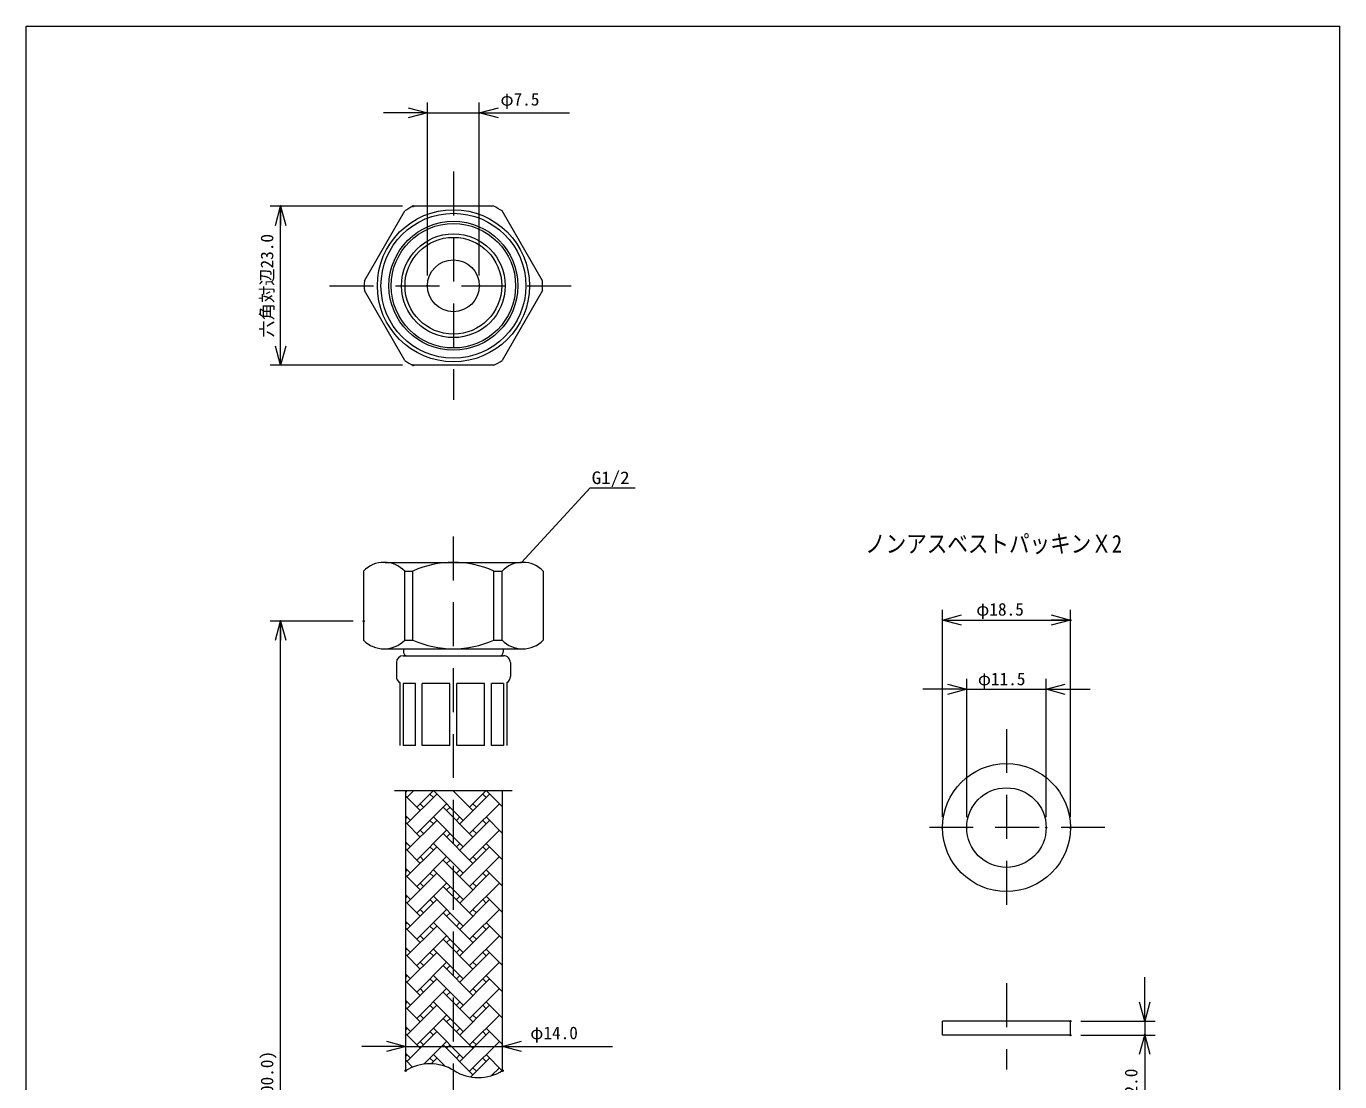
# Model space of a CAD drawing. Units: millimetres, scale not verified. Extents: x -380 to 380, y -554 to 554.
# Drawn here: x -380 to 380, y -56 to 554 of the extents above; entities that cross this region are included whole.
import ezdxf
from ezdxf.enums import TextEntityAlignment as Align

# ---------------------------------------------------------------- set-up
doc = ezdxf.new("R2010")
doc.units = ezdxf.units.MM
doc.header["$LTSCALE"] = 2
doc.header["$PDMODE"] = 32
doc.header["$PDSIZE"] = 0.8
doc.linetypes.add('USER1', pattern=[19.05, 12.7, -6.35])
doc.layers.add('0-0_0', color=7, linetype='Continuous', lineweight=15)
doc.layers.add('0-2_CLASS1', color=7, linetype='Continuous', lineweight=15)
doc.styles.add('ＭＳ ゴシック', font='')
doc.styles.get('ＭＳ ゴシック').set_extended_font_data('MS Gothic')

# ---------------------------------------------------------------- blocks, each defined once
blk = doc.blocks.new('_OPEN30')
at = {"layer": '0-0_0'}
blk.add_line((0, 0), (-4, 0), dxfattribs=at)
blk.add_lwpolyline([(-4, 1.0718), (0, 0), (-4, -1.0718)], dxfattribs=at)

msp = doc.modelspace()

# ---------------------------------------------------------------- linework, layer by layer
at = {"layer": '0-0_0'}
for p, q in [((-147.857, 409.919), (-147.857, 509.919)), ((-117.857, 409.919), (-117.857, 509.919)), ((-147.857, 503.919), (-173.257, 503.919)), ((-117.857, 503.919), (-92.457, 503.919)), ((-162.236, 449.919), (-238.857, 449.919)), ((-232.857, 357.919), (-232.857, 449.919)), ((-109.478, 449.919), (-156.236, 449.919)), ((-184.383, 406.673), (-161.005, 447.166)), ((-81.33, 406.673), (-104.709, 447.166)), ((-161.005, 360.673), (-184.383, 401.166)), ((-81.33, 401.166), (-104.709, 360.673)), ((-162.236, 357.919), (-238.857, 357.919)), ((-109.478, 357.919), (-156.236, 357.919)), ((-172.357, 243.919), (-93.357, 243.919)), ((-184.857, 238.919), (-184.857, 198.919)), ((-161.005, 238.919), (-156.236, 238.919)), ((-161.005, 198.919), (-161.005, 238.919)), ((-156.236, 198.919), (-156.236, 238.919)), ((-109.478, 198.919), (-109.478, 238.919)), ((-109.478, 238.919), (-104.709, 238.919)), ((-104.709, 198.919), (-104.709, 238.919)), ((-80.857, 238.919), (-80.857, 198.919)), ((150.143, 96.519), (150.143, 216.519)), ((224.143, 96.519), (224.143, 216.519)), ((-190.857, 209.919), (-238.857, 209.919)), ((-232.857, -322.081), (-232.857, 209.919)), ((150.143, 210.519), (224.143, 210.519)), ((-161.005, 198.919), (-156.236, 198.919)), ((-109.478, 198.919), (-104.709, 198.919)), ((-172.357, 193.919), (-93.357, 193.919)), ((-161.657, 193.919), (-161.657, 191.919)), ((-104.057, 193.919), (-104.057, 191.919)), ((-165.857, 185.919), (-165.857, 177.919)), ((-161.857, 189.919), (-103.857, 189.919)), ((-99.857, 185.919), (-99.857, 177.919)), ((164.143, 96.519), (164.143, 176.519)), ((210.143, 96.519), (210.143, 176.519)), ((-163.857, 174.455), (-163.857, 137.919)), ((-161.857, 173.919), (-161.857, 137.919)), ((-154.857, 173.919), (-161.857, 173.919)), ((-154.857, 137.919), (-154.857, 173.919)), ((-150.857, 137.919), (-150.857, 173.919)), ((-134.857, 173.919), (-150.857, 173.919)), ((-134.857, 137.919), (-134.857, 173.919)), ((-114.857, 173.919), (-130.857, 173.919)), ((-130.857, 137.919), (-130.857, 173.919)), ((-114.857, 137.919), (-114.857, 173.919)), ((-103.857, 173.919), (-110.857, 173.919)), ((-110.857, 137.919), (-110.857, 173.919)), ((-103.857, 173.919), (-103.857, 137.919)), ((-101.857, 174.455), (-101.857, 137.919)), ((164.143, 170.519), (138.743, 170.519)), ((164.143, 170.519), (210.143, 170.519)), ((210.143, 170.519), (235.543, 170.519)), ((-154.857, 137.919), (-161.857, 137.919)), ((-134.857, 137.919), (-150.857, 137.919)), ((-114.857, 137.919), (-130.857, 137.919)), ((-103.857, 137.919), (-110.857, 137.919)), ((-166.857, 111.919), (-98.857, 111.919)), ((-160.434, -50.081), (-160.434, 111.919)), ((-159.707, 111.919), (-160.434, 111.193)), ((-160.434, 108.686), (-152.07, 100.323)), ((-155.747, 111.919), (-159.707, 107.959)), ((-142.454, 109.939), (-159.707, 92.686)), ((-144.434, 111.919), (-154.05, 102.302)), ((-146.413, 109.939), (-144.434, 107.959)), ((-144.434, 111.919), (-127.18, 94.666)), ((-133.12, 111.919), (-121.523, 100.323)), ((-132.434, 111.919), (-132.721, 111.631)), ((-111.907, 109.939), (-129.16, 92.686)), ((-113.887, 111.919), (-123.503, 102.302)), ((-115.866, 109.939), (-113.887, 107.959)), ((-113.887, 111.919), (-104.434, 102.466)), ((-104.434, -50.081), (-104.434, 111.919)), ((-136.797, 104.282), (-154.05, 87.029)), ((-152.07, 104.282), (-150.09, 102.302)), ((-138.777, 102.302), (-121.523, 85.049)), ((-134.817, 102.302), (-136.797, 100.323)), ((-106.25, 104.282), (-123.503, 87.029)), ((-121.523, 104.282), (-119.543, 102.302)), ((-160.434, 97.372), (-157.727, 94.666)), ((-159.707, 96.646), (-160.434, 95.919)), ((-160.434, 93.412), (-152.07, 85.049)), ((-142.454, 94.666), (-159.707, 77.412)), ((-146.413, 94.666), (-144.434, 92.686)), ((-144.434, 96.646), (-127.18, 79.392)), ((-129.16, 96.646), (-131.14, 94.666)), ((-111.907, 94.666), (-129.16, 77.412)), ((-115.866, 94.666), (-113.887, 92.686)), ((-113.887, 96.646), (-104.434, 87.193)), ((-136.797, 89.009), (-154.05, 71.755)), ((-152.07, 89.009), (-150.09, 87.029)), ((-138.777, 87.029), (-121.523, 69.776)), ((-134.817, 87.029), (-136.797, 85.049)), ((-106.25, 89.009), (-123.503, 71.755)), ((-121.523, 89.009), (-119.543, 87.029)), ((-160.434, 82.099), (-157.727, 79.392)), ((-159.707, 81.372), (-160.434, 80.646)), ((-160.434, 78.139), (-152.07, 69.776)), ((-142.454, 79.392), (-159.707, 62.139)), ((-146.413, 79.392), (-144.434, 77.412)), ((-144.434, 81.372), (-127.18, 64.119)), ((-129.16, 81.372), (-131.14, 79.392)), ((-111.907, 79.392), (-129.16, 62.139)), ((-115.866, 79.392), (-113.887, 77.412)), ((-113.887, 81.372), (-104.434, 71.919)), ((-136.797, 73.735), (-154.05, 56.482)), ((-152.07, 73.735), (-150.09, 71.755)), ((-138.777, 71.755), (-121.523, 54.502)), ((-134.817, 71.755), (-136.797, 69.776)), ((-106.25, 73.735), (-123.503, 56.482)), ((-121.523, 73.735), (-119.543, 71.755)), ((-160.434, 66.825), (-157.727, 64.119)), ((-159.707, 66.099), (-160.434, 65.372)), ((-160.434, 62.865), (-152.07, 54.502)), ((-142.454, 64.119), (-159.707, 46.865)), ((-146.413, 64.119), (-144.434, 62.139)), ((-144.434, 66.099), (-127.18, 48.845)), ((-129.16, 66.099), (-131.14, 64.119)), ((-111.907, 64.119), (-129.16, 46.865)), ((-115.866, 64.119), (-113.887, 62.139)), ((-113.887, 66.099), (-104.434, 56.646)), ((-136.797, 58.462), (-154.05, 41.208)), ((-152.07, 58.462), (-150.09, 56.482)), ((-138.777, 56.482), (-121.523, 39.229)), ((-134.817, 56.482), (-136.797, 54.502)), ((-106.25, 58.462), (-123.503, 41.208)), ((-121.523, 58.462), (-119.543, 56.482)), ((-160.434, 51.552), (-157.727, 48.845)), ((-159.707, 50.825), (-160.434, 50.099)), ((-160.434, 47.592), (-152.07, 39.229)), ((-142.454, 48.845), (-159.707, 31.592)), ((-146.413, 48.845), (-144.434, 46.865)), ((-144.434, 50.825), (-127.18, 33.572)), ((-129.16, 50.825), (-131.14, 48.845)), ((-111.907, 48.845), (-129.16, 31.592)), ((-115.866, 48.845), (-113.887, 46.865)), ((-113.887, 50.825), (-104.434, 41.372)), ((-136.797, 43.188), (-154.05, 25.935)), ((-152.07, 43.188), (-150.09, 41.208)), ((-138.777, 41.208), (-121.523, 23.955)), ((-134.817, 41.208), (-136.797, 39.229)), ((-106.25, 43.188), (-123.503, 25.935)), ((-121.523, 43.188), (-119.543, 41.208)), ((-160.434, 36.278), (-157.727, 33.572)), ((-159.707, 35.552), (-160.434, 34.825)), ((-160.434, 32.318), (-152.07, 23.955)), ((-142.454, 33.572), (-159.707, 16.318)), ((-146.413, 33.572), (-144.434, 31.592)), ((-144.434, 35.552), (-127.18, 18.298)), ((-129.16, 35.552), (-131.14, 33.572)), ((-111.907, 33.572), (-129.16, 16.318)), ((-115.866, 33.572), (-113.887, 31.592)), ((-113.887, 35.552), (-104.434, 26.099)), ((-136.797, 27.915), (-154.05, 10.661)), ((-152.07, 27.915), (-150.09, 25.935)), ((-138.777, 25.935), (-121.523, 8.681)), ((-134.817, 25.935), (-136.797, 23.955)), ((-106.25, 27.915), (-123.503, 10.661)), ((-121.523, 27.915), (-119.543, 25.935)), ((-160.434, 21.005), (-157.727, 18.298)), ((-159.707, 20.278), (-160.434, 19.552)), ((-160.434, 17.045), (-152.07, 8.681)), ((-142.454, 18.298), (-159.707, 1.045)), ((-146.413, 18.298), (-144.434, 16.318)), ((-144.434, 20.278), (-127.18, 3.025)), ((-129.16, 20.278), (-131.14, 18.298)), ((-111.907, 18.298), (-129.16, 1.045)), ((-115.866, 18.298), (-113.887, 16.318)), ((-113.887, 20.278), (-104.434, 10.825)), ((-136.797, 12.641), (-154.05, -4.612)), ((-152.07, 12.641), (-150.09, 10.661)), ((-138.777, 10.661), (-121.523, -6.592)), ((-134.817, 10.661), (-136.797, 8.681)), ((-106.25, 12.641), (-123.503, -4.612)), ((-121.523, 12.641), (-119.543, 10.661)), ((-160.434, 5.731), (-157.727, 3.025)), ((-159.707, 5.005), (-160.434, 4.278)), ((-160.434, 1.771), (-152.07, -6.592)), ((-142.454, 3.025), (-159.707, -14.229)), ((-146.413, 3.025), (-144.434, 1.045)), ((-144.434, 5.005), (-127.18, -12.249)), ((-129.16, 5.005), (-131.14, 3.025)), ((-111.907, 3.025), (-129.16, -14.229)), ((-115.866, 3.025), (-113.887, 1.045)), ((-113.887, 5.005), (-104.434, -4.448)), ((267.143, -21.481), (267.143, 3.919)), ((-136.797, -2.632), (-154.05, -19.886)), ((-152.07, -2.632), (-150.09, -4.612)), ((-138.777, -4.612), (-121.523, -21.866)), ((-134.817, -4.612), (-136.797, -6.592)), ((-106.25, -2.632), (-123.503, -19.886)), ((-121.523, -2.632), (-119.543, -4.612)), ((-160.434, -9.542), (-157.727, -12.249)), ((-159.707, -10.269), (-160.434, -10.995)), ((-160.434, -13.502), (-152.07, -21.866)), ((-142.454, -12.249), (-159.707, -29.502)), ((-146.413, -12.249), (-144.434, -14.229)), ((-144.434, -10.269), (-127.18, -27.522)), ((-129.16, -10.269), (-131.14, -12.249)), ((-111.907, -12.249), (-129.16, -29.502)), ((-115.866, -12.249), (-113.887, -14.229)), ((-113.887, -10.269), (-104.434, -19.722)), ((-136.797, -17.906), (-154.05, -35.159)), ((-152.07, -17.906), (-150.09, -19.886)), ((-138.777, -19.886), (-121.523, -37.139)), ((-134.817, -19.886), (-136.797, -21.866)), ((-106.25, -17.906), (-123.503, -35.159)), ((-121.523, -17.906), (-119.543, -19.886)), ((150.143, -29.481), (150.143, -21.481)), ((224.143, -21.481), (150.143, -21.481)), ((224.143, -29.481), (224.143, -21.481)), ((230.143, -21.481), (273.143, -21.481)), ((-160.434, -24.816), (-157.727, -27.522)), ((-159.707, -25.542), (-160.434, -26.269)), ((-160.434, -28.776), (-152.07, -37.139)), ((-142.454, -27.522), (-159.707, -44.776)), ((-146.413, -27.522), (-144.434, -29.502)), ((-144.434, -25.542), (-127.18, -42.796)), ((-129.16, -25.542), (-131.14, -27.522)), ((-111.907, -27.522), (-129.16, -44.776)), ((-115.866, -27.522), (-113.887, -29.502)), ((-113.887, -25.542), (-104.434, -34.995)), ((224.143, -29.481), (150.143, -29.481)), ((230.143, -29.481), (273.143, -29.481)), ((267.143, -29.481), (267.143, -54.881)), ((-160.434, -36.081), (-185.834, -36.081)), ((-152.07, -33.179), (-150.09, -35.159)), ((-136.797, -33.179), (-149.93, -46.313)), ((-138.777, -35.159), (-121.523, -52.413)), ((-134.817, -35.159), (-136.797, -37.139)), ((-106.25, -33.179), (-123.503, -50.433)), ((-121.523, -33.179), (-119.543, -35.159)), ((-104.434, -36.081), (-79.034, -36.081)), ((-160.434, -40.089), (-157.727, -42.796)), ((-159.707, -40.816), (-160.434, -41.542)), ((-160.434, -44.049), (-156.44, -48.043)), ((-146.413, -42.796), (-144.434, -44.776)), ((-142.454, -42.796), (-145.748, -46.09)), ((-144.434, -40.816), (-137.682, -47.568)), ((-129.16, -40.816), (-131.14, -42.796)), ((-111.907, -42.796), (-122.825, -53.714)), ((-115.866, -42.796), (-113.887, -44.776)), ((-113.887, -40.816), (-104.55, -50.153)), ((-121.523, -48.453), (-119.543, -50.433)), ((-106.25, -48.453), (-110.735, -52.938))]:
    msp.add_line(p, q, dxfattribs=at)
at = {"layer": '0-0_0', "linetype": 'USER1'}
for p, q in [((-132.857, 469.919), (-132.857, 337.919)), ((-204.457, 403.919), (-61.257, 403.919)), ((-132.857, -376.081), (-132.857, 263.919)), ((187.143, 147.519), (187.143, 33.519)), ((244.143, 90.519), (130.143, 90.519)), ((187.143, 0.519), (187.143, -49.481))]:
    msp.add_line(p, q, dxfattribs=at)
at = {"layer": '0-0_0'}
for points in [[(-147.857, 503.919), (-117.857, 503.919), (-65.606, 503.919)], [(-93.357, 243.919), (-53.729, 286.986), (-27.692, 286.986)], [(267.143, -21.481), (267.143, -29.481), (267.143, -71.36)], [(-160.434, -36.081), (-104.434, -36.081), (-40.865, -36.081)]]:
    msp.add_lwpolyline(points, dxfattribs=at)
for centre, radius in [((-132.857, 403.919), 44), ((-132.857, 403.919), 41.91), ((-132.857, 403.919), 37.262), ((-132.857, 403.919), 36), ((-132.857, 403.919), 30), ((-132.857, 403.919), 28), ((-132.857, 403.919), 15), ((187.143, 90.519), 37), ((187.143, 90.519), 23)]:
    msp.add_circle(centre, radius, dxfattribs=at)
for centre, radius, start, end in [((-132.857, 403.919), 51.6, 116.94109, 123.05892), ((-132.857, 403.919), 51.6, 56.94108, 63.05892), ((-132.857, 403.919), 51.6, 176.94109, 183.05892), ((-132.857, 403.919), 51.6, 0, 3.05891), ((-132.857, 403.919), 51.6, 356.94109, 0), ((-132.857, 403.919), 51.6, 236.94108, 243.05891), ((-132.857, 403.919), 51.6, 296.94108, 303.05892), ((-172.931, 227.196), 16.723, 44.50833, 135.49167), ((-132.857, 186.763), 57.156, 65.856, 114.144), ((-92.783, 227.196), 16.723, 44.50833, 135.49167), ((-172.931, 210.642), 16.723, 224.50815, 315.49185), ((-132.857, 251.075), 57.156, 245.85586, 294.14414), ((-92.783, 210.642), 16.723, 224.5081, 315.4919), ((-159.657, 191.919), 2, 179.99998, 269.99997), ((-106.057, 191.919), 2, 269.99998, 359.99996), ((-161.857, 185.919), 4, 90, 179.99998), ((-103.857, 185.919), 4, 359.99997, 90), ((-161.857, 177.919), 4, 179.99998, 240.00001), ((-103.857, 177.919), 4, 300, 359.99996), ((-146.434, -72.581), 26.5, 58.10921, 121.89079), ((-118.434, -27.581), 26.5, 238.10921, 301.89079)]:
    msp.add_arc(centre, radius, start, end, dxfattribs=at)
for p in [(-117.857, 503.919), (-232.857, 449.919), (-156.236, 449.919), (-147.857, 403.919), (-117.857, 403.919), (-156.236, 357.919), (-232.857, 209.919), (-184.857, 209.919), (224.143, 210.519), (210.143, 170.519), (150.143, 90.519), (164.143, 90.519), (210.143, 90.519), (224.143, 90.519), (224.143, -21.481), (224.143, -29.481), (267.143, -29.481), (-104.434, -36.081), (-160.434, -50.081), (-104.434, -50.081)]:
    msp.add_point(p, dxfattribs=at)
at = {"layer": '0-2_CLASS1'}
msp.add_line((380, -554), (380, 554), dxfattribs=at)
msp.add_lwpolyline([(-380, -554), (-380, 554), (380, 554)], dxfattribs=at)

# ---------------------------------------------------------------- block references
at = {"layer": '0-0_0', "xscale": 2.77, "yscale": 2.77}
for p in [(-147.857, 503.919), (224.143, 210.519), (164.143, 170.519), (-160.434, -36.081)]:
    msp.add_blockref('_OPEN30', p, dxfattribs=at)
for p, rotation in [((-117.857, 503.919), 180), ((-232.857, 449.919), 90), ((-232.857, 357.919), 270), ((150.143, 210.519), 180), ((-232.857, 209.919), 90), ((210.143, 170.519), 180), ((267.143, -21.481), 270), ((267.143, -29.481), 90), ((-104.434, -36.081), 180)]:
    msp.add_blockref('_OPEN30', p, dxfattribs=dict(at, rotation=rotation))

# ---------------------------------------------------------------- texts
at = {"layer": '0-0_0', "style": 'ＭＳ ゴシック'}
for s, p in [('φ7.5', (-105.606, 505.919)), ('φ18.5', (169.681, 210.905)), ('φ11.5', (170.628, 170.649)), ('φ14.0', (-88.365, -34.081))]:
    msp.add_text(s, height=7.331, dxfattribs=at).set_placement(p, align=Align.BOTTOM_LEFT)
for s, p in [('六角対辺23.0', (-234.857, 373.919)), ('(400.0)', (-234.857, -73.581)), ('2.0', (265.143, -63.86))]:
    msp.add_text(s, height=7.331, rotation=90, dxfattribs=at).set_placement(p, align=Align.BOTTOM_LEFT)
for s, height, width, p in [('G1/2', 7.331, 1.1, (-52.857, 287.009)), ('ノンアスベストパッキンＸ2', 10.26, 0.85, (105.367, 246.497))]:
    msp.add_text(s, height=height, dxfattribs=dict(at, width=width)).set_placement(p, align=Align.BOTTOM_LEFT)

doc.saveas('drawing.dxf')
